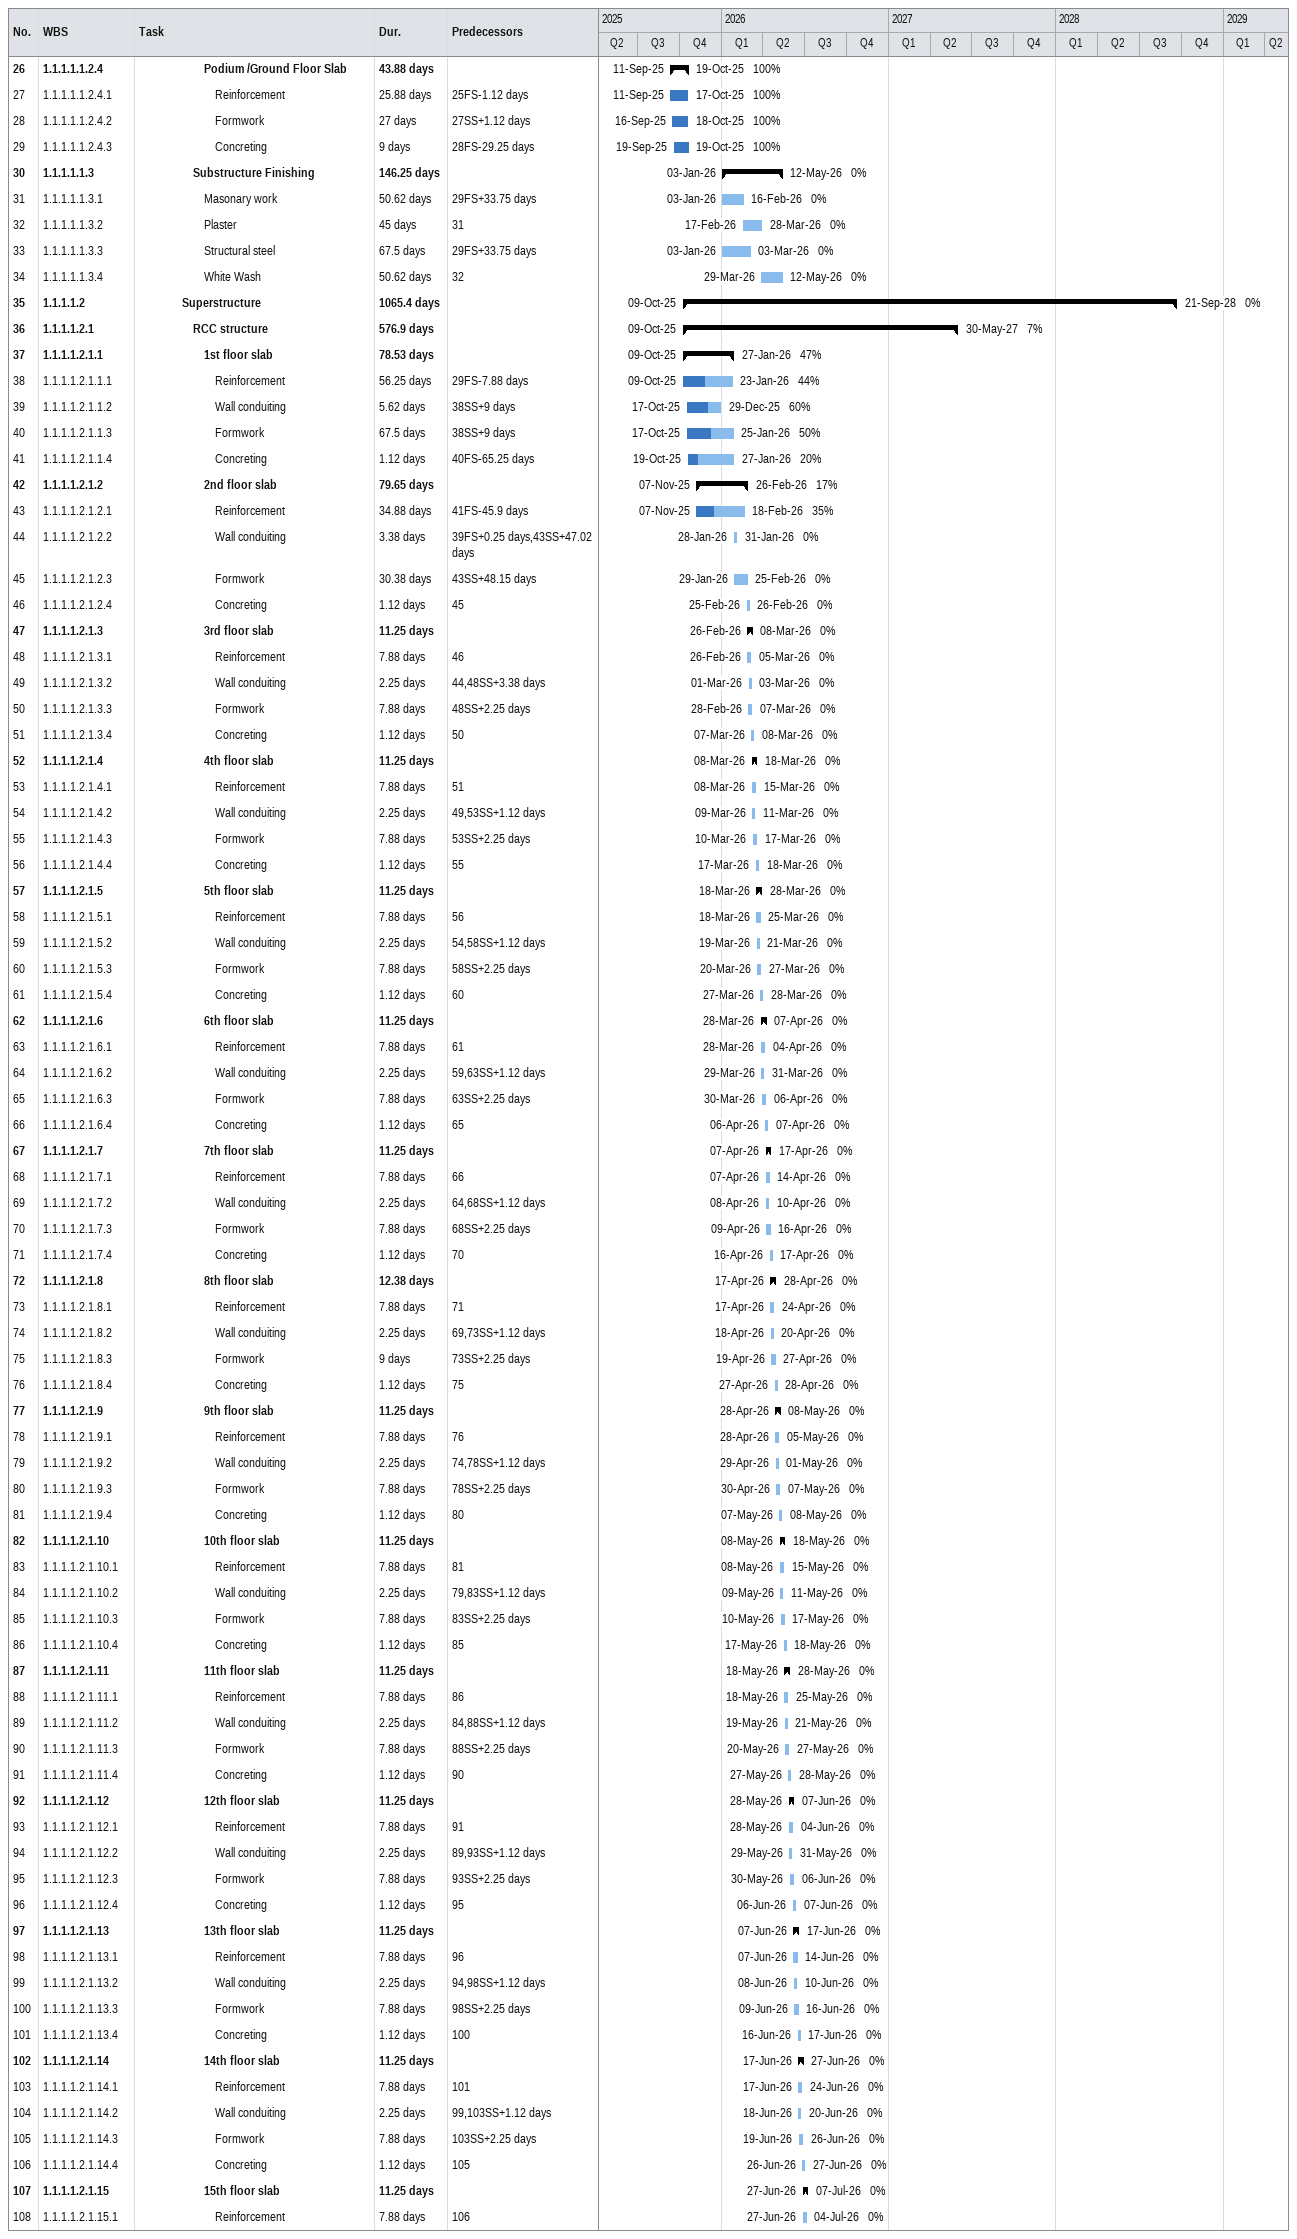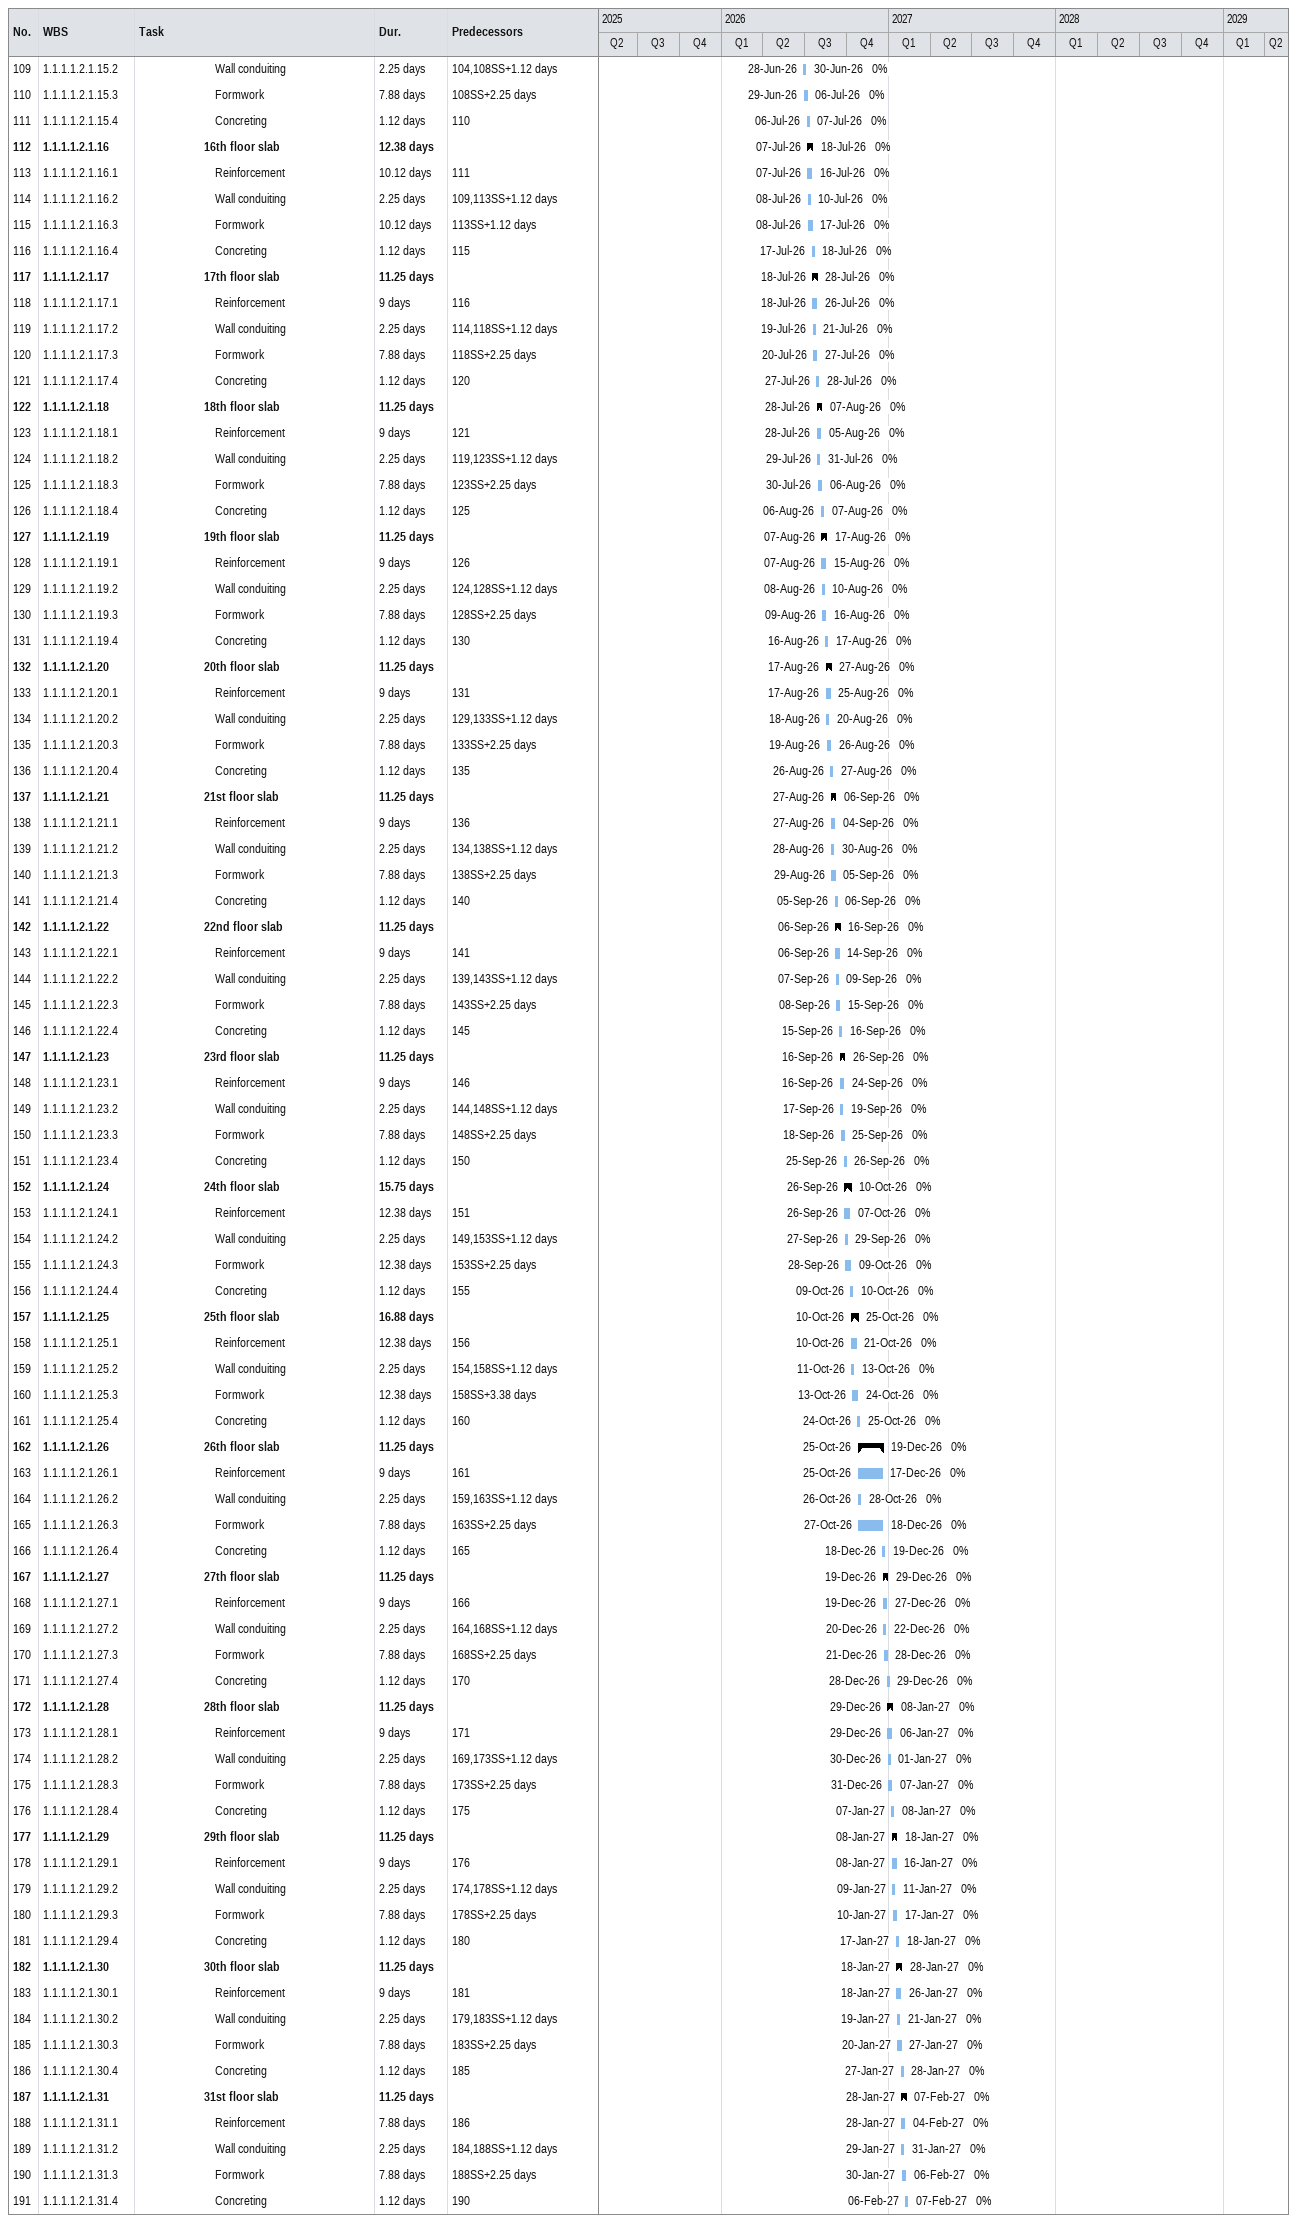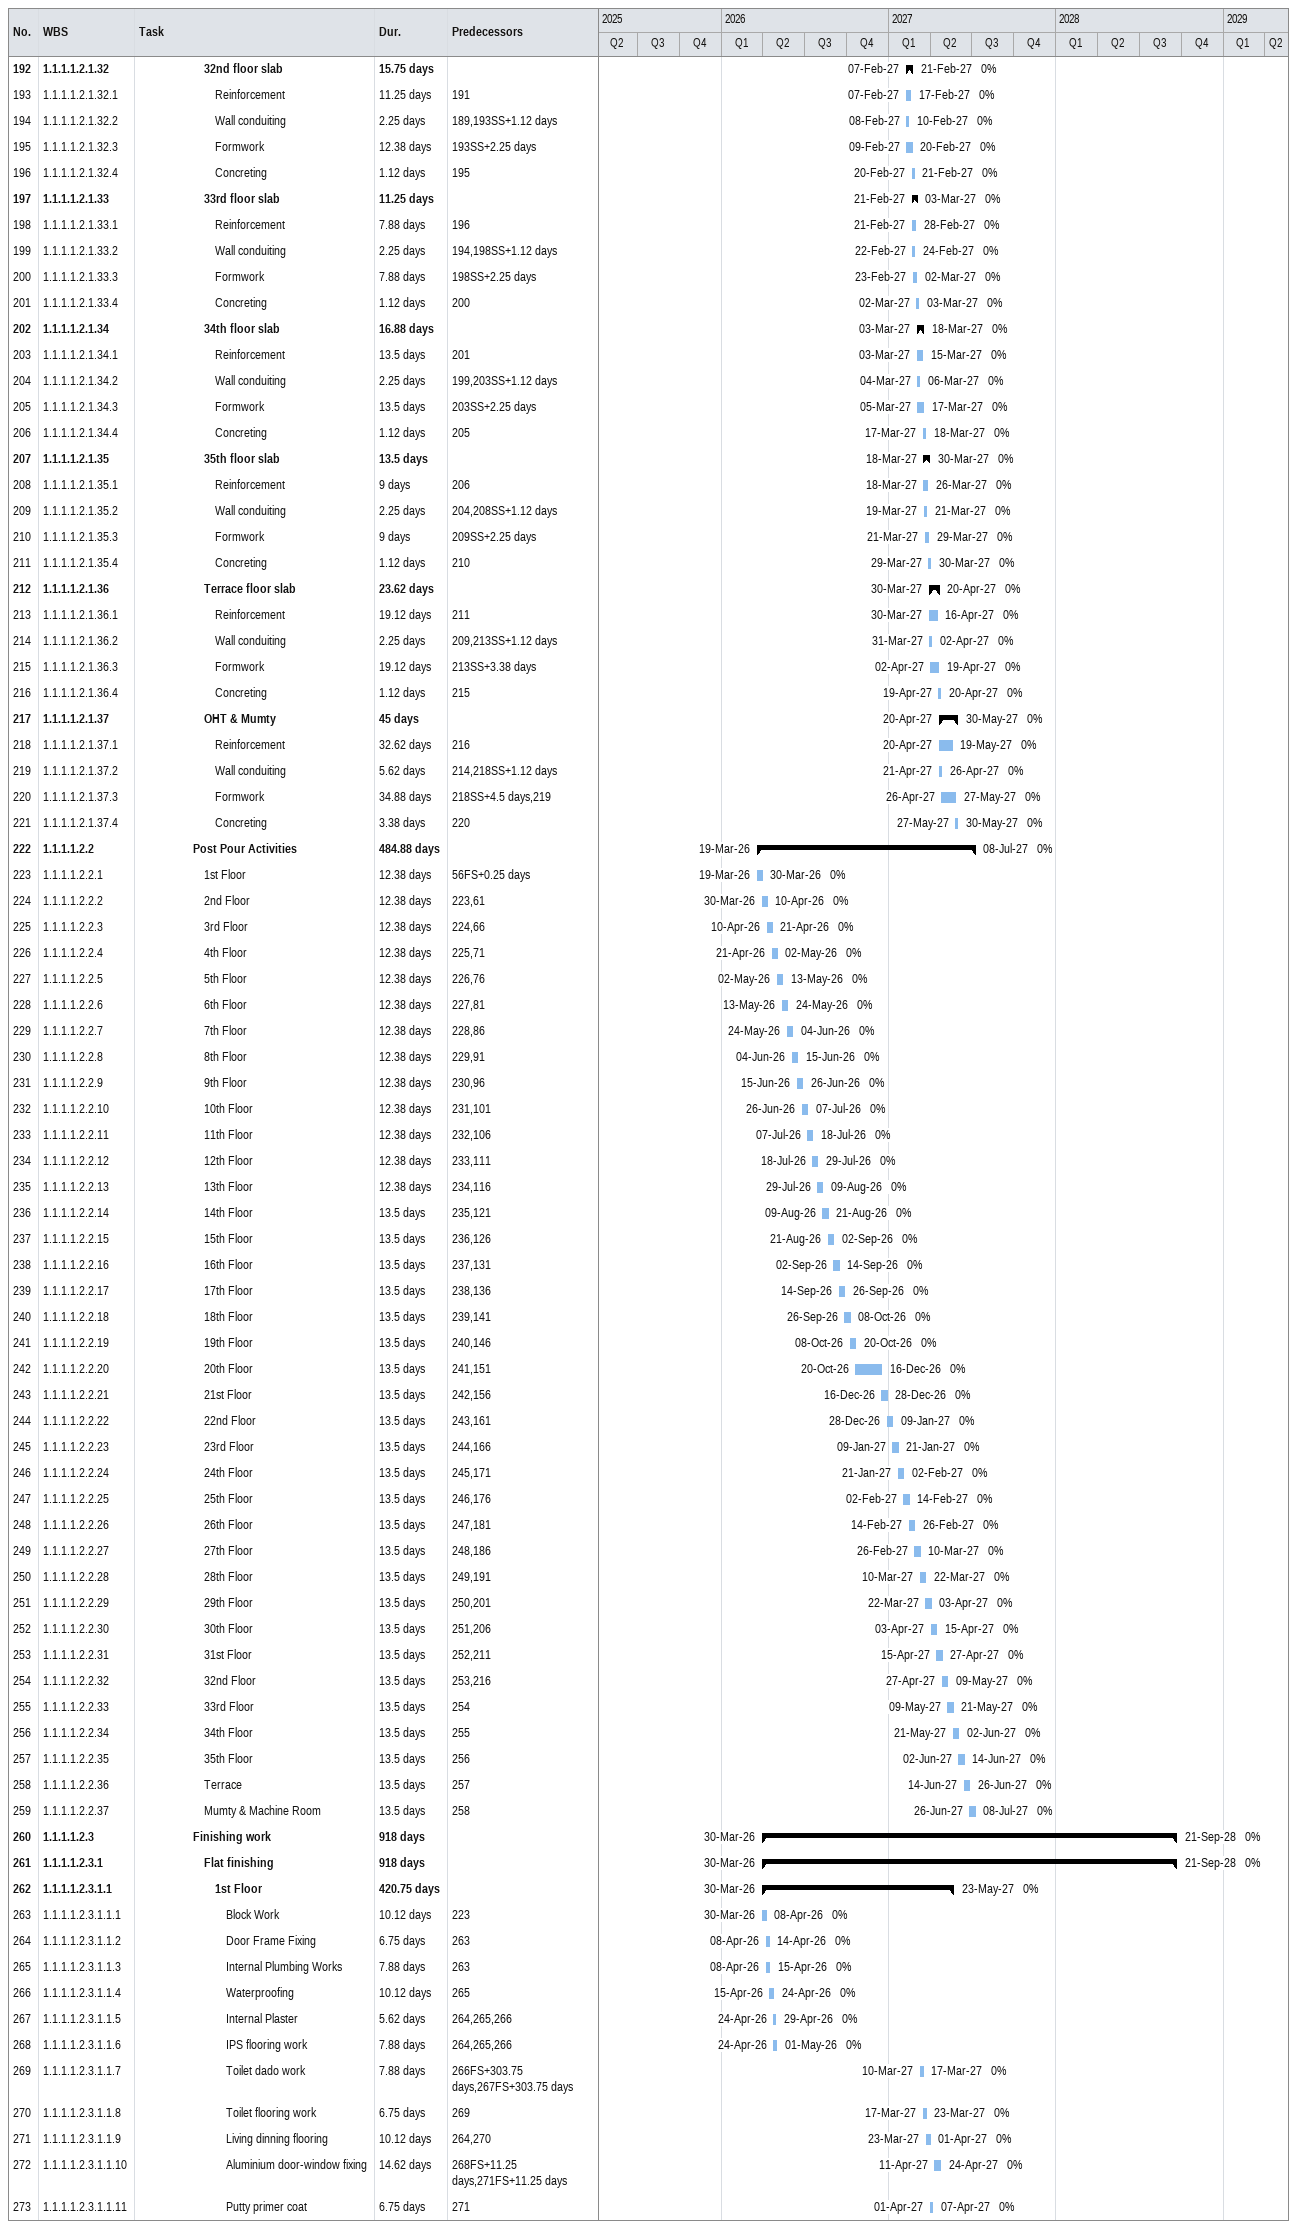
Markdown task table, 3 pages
| ID | WBS | Task | Duration | Start | Finish | Predecessors | % complete |
|---|---|---|---|---|---|---|---|
| 26 | 1.1.1.1.1.2.4 | **Podium /Ground Floor Slab** | 43.88d | 2025-09-11 | 2025-10-19 |  | 100 |
| 27 | 1.1.1.1.1.2.4.1 | Reinforcement | 25.88d | 2025-09-11 | 2025-10-17 | 25FS-1.12d | 100 |
| 28 | 1.1.1.1.1.2.4.2 | Formwork | 27d | 2025-09-16 | 2025-10-18 | 27SS+1.12d | 100 |
| 29 | 1.1.1.1.1.2.4.3 | Concreting | 9d | 2025-09-19 | 2025-10-19 | 28FS-29.25d | 100 |
| 30 | 1.1.1.1.1.3 | **Substructure Finishing** | 146.25d | 2026-01-03 | 2026-05-12 |  | 0 |
| 31 | 1.1.1.1.1.3.1 | Masonary work | 50.62d | 2026-01-03 | 2026-02-16 | 29FS+33.75d | 0 |
| 32 | 1.1.1.1.1.3.2 | Plaster | 45d | 2026-02-17 | 2026-03-28 | 31 | 0 |
| 33 | 1.1.1.1.1.3.3 | Structural steel | 67.5d | 2026-01-03 | 2026-03-03 | 29FS+33.75d | 0 |
| 34 | 1.1.1.1.1.3.4 | White Wash | 50.62d | 2026-03-29 | 2026-05-12 | 32 | 0 |
| 35 | 1.1.1.1.2 | **Superstructure** | 1065.4d | 2025-10-09 | 2028-09-21 |  | 0 |
| 36 | 1.1.1.1.2.1 | **RCC structure** | 576.9d | 2025-10-09 | 2027-05-30 |  | 7 |
| 37 | 1.1.1.1.2.1.1 | **1st floor slab** | 78.53d | 2025-10-09 | 2026-01-27 |  | 47 |
| 38 | 1.1.1.1.2.1.1.1 | Reinforcement | 56.25d | 2025-10-09 | 2026-01-23 | 29FS-7.88d | 44 |
| 39 | 1.1.1.1.2.1.1.2 | Wall conduiting | 5.62d | 2025-10-17 | 2025-12-29 | 38SS+9d | 60 |
| 40 | 1.1.1.1.2.1.1.3 | Formwork | 67.5d | 2025-10-17 | 2026-01-25 | 38SS+9d | 50 |
| 41 | 1.1.1.1.2.1.1.4 | Concreting | 1.12d | 2025-10-19 | 2026-01-27 | 40FS-65.25d | 20 |
| 42 | 1.1.1.1.2.1.2 | **2nd floor slab** | 79.65d | 2025-11-07 | 2026-02-26 |  | 17 |
| 43 | 1.1.1.1.2.1.2.1 | Reinforcement | 34.88d | 2025-11-07 | 2026-02-18 | 41FS-45.9d | 35 |
| 44 | 1.1.1.1.2.1.2.2 | Wall conduiting | 3.38d | 2026-01-28 | 2026-01-31 | 39FS+0.25d, 43SS+47.02d | 0 |
| 45 | 1.1.1.1.2.1.2.3 | Formwork | 30.38d | 2026-01-29 | 2026-02-25 | 43SS+48.15d | 0 |
| 46 | 1.1.1.1.2.1.2.4 | Concreting | 1.12d | 2026-02-25 | 2026-02-26 | 45 | 0 |
| 47 | 1.1.1.1.2.1.3 | **3rd floor slab** | 11.25d | 2026-02-26 | 2026-03-08 |  | 0 |
| 48 | 1.1.1.1.2.1.3.1 | Reinforcement | 7.88d | 2026-02-26 | 2026-03-05 | 46 | 0 |
| 49 | 1.1.1.1.2.1.3.2 | Wall conduiting | 2.25d | 2026-03-01 | 2026-03-03 | 44, 48SS+3.38d | 0 |
| 50 | 1.1.1.1.2.1.3.3 | Formwork | 7.88d | 2026-02-28 | 2026-03-07 | 48SS+2.25d | 0 |
| 51 | 1.1.1.1.2.1.3.4 | Concreting | 1.12d | 2026-03-07 | 2026-03-08 | 50 | 0 |
| 52 | 1.1.1.1.2.1.4 | **4th floor slab** | 11.25d | 2026-03-08 | 2026-03-18 |  | 0 |
| 53 | 1.1.1.1.2.1.4.1 | Reinforcement | 7.88d | 2026-03-08 | 2026-03-15 | 51 | 0 |
| 54 | 1.1.1.1.2.1.4.2 | Wall conduiting | 2.25d | 2026-03-09 | 2026-03-11 | 49, 53SS+1.12d | 0 |
| 55 | 1.1.1.1.2.1.4.3 | Formwork | 7.88d | 2026-03-10 | 2026-03-17 | 53SS+2.25d | 0 |
| 56 | 1.1.1.1.2.1.4.4 | Concreting | 1.12d | 2026-03-17 | 2026-03-18 | 55 | 0 |
| 57 | 1.1.1.1.2.1.5 | **5th floor slab** | 11.25d | 2026-03-18 | 2026-03-28 |  | 0 |
| 58 | 1.1.1.1.2.1.5.1 | Reinforcement | 7.88d | 2026-03-18 | 2026-03-25 | 56 | 0 |
| 59 | 1.1.1.1.2.1.5.2 | Wall conduiting | 2.25d | 2026-03-19 | 2026-03-21 | 54, 58SS+1.12d | 0 |
| 60 | 1.1.1.1.2.1.5.3 | Formwork | 7.88d | 2026-03-20 | 2026-03-27 | 58SS+2.25d | 0 |
| 61 | 1.1.1.1.2.1.5.4 | Concreting | 1.12d | 2026-03-27 | 2026-03-28 | 60 | 0 |
| 62 | 1.1.1.1.2.1.6 | **6th floor slab** | 11.25d | 2026-03-28 | 2026-04-07 |  | 0 |
| 63 | 1.1.1.1.2.1.6.1 | Reinforcement | 7.88d | 2026-03-28 | 2026-04-04 | 61 | 0 |
| 64 | 1.1.1.1.2.1.6.2 | Wall conduiting | 2.25d | 2026-03-29 | 2026-03-31 | 59, 63SS+1.12d | 0 |
| 65 | 1.1.1.1.2.1.6.3 | Formwork | 7.88d | 2026-03-30 | 2026-04-06 | 63SS+2.25d | 0 |
| 66 | 1.1.1.1.2.1.6.4 | Concreting | 1.12d | 2026-04-06 | 2026-04-07 | 65 | 0 |
| 67 | 1.1.1.1.2.1.7 | **7th floor slab** | 11.25d | 2026-04-07 | 2026-04-17 |  | 0 |
| 68 | 1.1.1.1.2.1.7.1 | Reinforcement | 7.88d | 2026-04-07 | 2026-04-14 | 66 | 0 |
| 69 | 1.1.1.1.2.1.7.2 | Wall conduiting | 2.25d | 2026-04-08 | 2026-04-10 | 64, 68SS+1.12d | 0 |
| 70 | 1.1.1.1.2.1.7.3 | Formwork | 7.88d | 2026-04-09 | 2026-04-16 | 68SS+2.25d | 0 |
| 71 | 1.1.1.1.2.1.7.4 | Concreting | 1.12d | 2026-04-16 | 2026-04-17 | 70 | 0 |
| 72 | 1.1.1.1.2.1.8 | **8th floor slab** | 12.38d | 2026-04-17 | 2026-04-28 |  | 0 |
| 73 | 1.1.1.1.2.1.8.1 | Reinforcement | 7.88d | 2026-04-17 | 2026-04-24 | 71 | 0 |
| 74 | 1.1.1.1.2.1.8.2 | Wall conduiting | 2.25d | 2026-04-18 | 2026-04-20 | 69, 73SS+1.12d | 0 |
| 75 | 1.1.1.1.2.1.8.3 | Formwork | 9d | 2026-04-19 | 2026-04-27 | 73SS+2.25d | 0 |
| 76 | 1.1.1.1.2.1.8.4 | Concreting | 1.12d | 2026-04-27 | 2026-04-28 | 75 | 0 |
| 77 | 1.1.1.1.2.1.9 | **9th floor slab** | 11.25d | 2026-04-28 | 2026-05-08 |  | 0 |
| 78 | 1.1.1.1.2.1.9.1 | Reinforcement | 7.88d | 2026-04-28 | 2026-05-05 | 76 | 0 |
| 79 | 1.1.1.1.2.1.9.2 | Wall conduiting | 2.25d | 2026-04-29 | 2026-05-01 | 74, 78SS+1.12d | 0 |
| 80 | 1.1.1.1.2.1.9.3 | Formwork | 7.88d | 2026-04-30 | 2026-05-07 | 78SS+2.25d | 0 |
| 81 | 1.1.1.1.2.1.9.4 | Concreting | 1.12d | 2026-05-07 | 2026-05-08 | 80 | 0 |
| 82 | 1.1.1.1.2.1.10 | **10th floor slab** | 11.25d | 2026-05-08 | 2026-05-18 |  | 0 |
| 83 | 1.1.1.1.2.1.10.1 | Reinforcement | 7.88d | 2026-05-08 | 2026-05-15 | 81 | 0 |
| 84 | 1.1.1.1.2.1.10.2 | Wall conduiting | 2.25d | 2026-05-09 | 2026-05-11 | 79, 83SS+1.12d | 0 |
| 85 | 1.1.1.1.2.1.10.3 | Formwork | 7.88d | 2026-05-10 | 2026-05-17 | 83SS+2.25d | 0 |
| 86 | 1.1.1.1.2.1.10.4 | Concreting | 1.12d | 2026-05-17 | 2026-05-18 | 85 | 0 |
| 87 | 1.1.1.1.2.1.11 | **11th floor slab** | 11.25d | 2026-05-18 | 2026-05-28 |  | 0 |
| 88 | 1.1.1.1.2.1.11.1 | Reinforcement | 7.88d | 2026-05-18 | 2026-05-25 | 86 | 0 |
| 89 | 1.1.1.1.2.1.11.2 | Wall conduiting | 2.25d | 2026-05-19 | 2026-05-21 | 84, 88SS+1.12d | 0 |
| 90 | 1.1.1.1.2.1.11.3 | Formwork | 7.88d | 2026-05-20 | 2026-05-27 | 88SS+2.25d | 0 |
| 91 | 1.1.1.1.2.1.11.4 | Concreting | 1.12d | 2026-05-27 | 2026-05-28 | 90 | 0 |
| 92 | 1.1.1.1.2.1.12 | **12th floor slab** | 11.25d | 2026-05-28 | 2026-06-07 |  | 0 |
| 93 | 1.1.1.1.2.1.12.1 | Reinforcement | 7.88d | 2026-05-28 | 2026-06-04 | 91 | 0 |
| 94 | 1.1.1.1.2.1.12.2 | Wall conduiting | 2.25d | 2026-05-29 | 2026-05-31 | 89, 93SS+1.12d | 0 |
| 95 | 1.1.1.1.2.1.12.3 | Formwork | 7.88d | 2026-05-30 | 2026-06-06 | 93SS+2.25d | 0 |
| 96 | 1.1.1.1.2.1.12.4 | Concreting | 1.12d | 2026-06-06 | 2026-06-07 | 95 | 0 |
| 97 | 1.1.1.1.2.1.13 | **13th floor slab** | 11.25d | 2026-06-07 | 2026-06-17 |  | 0 |
| 98 | 1.1.1.1.2.1.13.1 | Reinforcement | 7.88d | 2026-06-07 | 2026-06-14 | 96 | 0 |
| 99 | 1.1.1.1.2.1.13.2 | Wall conduiting | 2.25d | 2026-06-08 | 2026-06-10 | 94, 98SS+1.12d | 0 |
| 100 | 1.1.1.1.2.1.13.3 | Formwork | 7.88d | 2026-06-09 | 2026-06-16 | 98SS+2.25d | 0 |
| 101 | 1.1.1.1.2.1.13.4 | Concreting | 1.12d | 2026-06-16 | 2026-06-17 | 100 | 0 |
| 102 | 1.1.1.1.2.1.14 | **14th floor slab** | 11.25d | 2026-06-17 | 2026-06-27 |  | 0 |
| 103 | 1.1.1.1.2.1.14.1 | Reinforcement | 7.88d | 2026-06-17 | 2026-06-24 | 101 | 0 |
| 104 | 1.1.1.1.2.1.14.2 | Wall conduiting | 2.25d | 2026-06-18 | 2026-06-20 | 99, 103SS+1.12d | 0 |
| 105 | 1.1.1.1.2.1.14.3 | Formwork | 7.88d | 2026-06-19 | 2026-06-26 | 103SS+2.25d | 0 |
| 106 | 1.1.1.1.2.1.14.4 | Concreting | 1.12d | 2026-06-26 | 2026-06-27 | 105 | 0 |
| 107 | 1.1.1.1.2.1.15 | **15th floor slab** | 11.25d | 2026-06-27 | 2026-07-07 |  | 0 |
| 108 | 1.1.1.1.2.1.15.1 | Reinforcement | 7.88d | 2026-06-27 | 2026-07-04 | 106 | 0 |
| 109 | 1.1.1.1.2.1.15.2 | Wall conduiting | 2.25d | 2026-06-28 | 2026-06-30 | 104, 108SS+1.12d | 0 |
| 110 | 1.1.1.1.2.1.15.3 | Formwork | 7.88d | 2026-06-29 | 2026-07-06 | 108SS+2.25d | 0 |
| 111 | 1.1.1.1.2.1.15.4 | Concreting | 1.12d | 2026-07-06 | 2026-07-07 | 110 | 0 |
| 112 | 1.1.1.1.2.1.16 | **16th floor slab** | 12.38d | 2026-07-07 | 2026-07-18 |  | 0 |
| 113 | 1.1.1.1.2.1.16.1 | Reinforcement | 10.12d | 2026-07-07 | 2026-07-16 | 111 | 0 |
| 114 | 1.1.1.1.2.1.16.2 | Wall conduiting | 2.25d | 2026-07-08 | 2026-07-10 | 109, 113SS+1.12d | 0 |
| 115 | 1.1.1.1.2.1.16.3 | Formwork | 10.12d | 2026-07-08 | 2026-07-17 | 113SS+1.12d | 0 |
| 116 | 1.1.1.1.2.1.16.4 | Concreting | 1.12d | 2026-07-17 | 2026-07-18 | 115 | 0 |
| 117 | 1.1.1.1.2.1.17 | **17th floor slab** | 11.25d | 2026-07-18 | 2026-07-28 |  | 0 |
| 118 | 1.1.1.1.2.1.17.1 | Reinforcement | 9d | 2026-07-18 | 2026-07-26 | 116 | 0 |
| 119 | 1.1.1.1.2.1.17.2 | Wall conduiting | 2.25d | 2026-07-19 | 2026-07-21 | 114, 118SS+1.12d | 0 |
| 120 | 1.1.1.1.2.1.17.3 | Formwork | 7.88d | 2026-07-20 | 2026-07-27 | 118SS+2.25d | 0 |
| 121 | 1.1.1.1.2.1.17.4 | Concreting | 1.12d | 2026-07-27 | 2026-07-28 | 120 | 0 |
| 122 | 1.1.1.1.2.1.18 | **18th floor slab** | 11.25d | 2026-07-28 | 2026-08-07 |  | 0 |
| 123 | 1.1.1.1.2.1.18.1 | Reinforcement | 9d | 2026-07-28 | 2026-08-05 | 121 | 0 |
| 124 | 1.1.1.1.2.1.18.2 | Wall conduiting | 2.25d | 2026-07-29 | 2026-07-31 | 119, 123SS+1.12d | 0 |
| 125 | 1.1.1.1.2.1.18.3 | Formwork | 7.88d | 2026-07-30 | 2026-08-06 | 123SS+2.25d | 0 |
| 126 | 1.1.1.1.2.1.18.4 | Concreting | 1.12d | 2026-08-06 | 2026-08-07 | 125 | 0 |
| 127 | 1.1.1.1.2.1.19 | **19th floor slab** | 11.25d | 2026-08-07 | 2026-08-17 |  | 0 |
| 128 | 1.1.1.1.2.1.19.1 | Reinforcement | 9d | 2026-08-07 | 2026-08-15 | 126 | 0 |
| 129 | 1.1.1.1.2.1.19.2 | Wall conduiting | 2.25d | 2026-08-08 | 2026-08-10 | 124, 128SS+1.12d | 0 |
| 130 | 1.1.1.1.2.1.19.3 | Formwork | 7.88d | 2026-08-09 | 2026-08-16 | 128SS+2.25d | 0 |
| 131 | 1.1.1.1.2.1.19.4 | Concreting | 1.12d | 2026-08-16 | 2026-08-17 | 130 | 0 |
| 132 | 1.1.1.1.2.1.20 | **20th floor slab** | 11.25d | 2026-08-17 | 2026-08-27 |  | 0 |
| 133 | 1.1.1.1.2.1.20.1 | Reinforcement | 9d | 2026-08-17 | 2026-08-25 | 131 | 0 |
| 134 | 1.1.1.1.2.1.20.2 | Wall conduiting | 2.25d | 2026-08-18 | 2026-08-20 | 129, 133SS+1.12d | 0 |
| 135 | 1.1.1.1.2.1.20.3 | Formwork | 7.88d | 2026-08-19 | 2026-08-26 | 133SS+2.25d | 0 |
| 136 | 1.1.1.1.2.1.20.4 | Concreting | 1.12d | 2026-08-26 | 2026-08-27 | 135 | 0 |
| 137 | 1.1.1.1.2.1.21 | **21st floor slab** | 11.25d | 2026-08-27 | 2026-09-06 |  | 0 |
| 138 | 1.1.1.1.2.1.21.1 | Reinforcement | 9d | 2026-08-27 | 2026-09-04 | 136 | 0 |
| 139 | 1.1.1.1.2.1.21.2 | Wall conduiting | 2.25d | 2026-08-28 | 2026-08-30 | 134, 138SS+1.12d | 0 |
| 140 | 1.1.1.1.2.1.21.3 | Formwork | 7.88d | 2026-08-29 | 2026-09-05 | 138SS+2.25d | 0 |
| 141 | 1.1.1.1.2.1.21.4 | Concreting | 1.12d | 2026-09-05 | 2026-09-06 | 140 | 0 |
| 142 | 1.1.1.1.2.1.22 | **22nd floor slab** | 11.25d | 2026-09-06 | 2026-09-16 |  | 0 |
| 143 | 1.1.1.1.2.1.22.1 | Reinforcement | 9d | 2026-09-06 | 2026-09-14 | 141 | 0 |
| 144 | 1.1.1.1.2.1.22.2 | Wall conduiting | 2.25d | 2026-09-07 | 2026-09-09 | 139, 143SS+1.12d | 0 |
| 145 | 1.1.1.1.2.1.22.3 | Formwork | 7.88d | 2026-09-08 | 2026-09-15 | 143SS+2.25d | 0 |
| 146 | 1.1.1.1.2.1.22.4 | Concreting | 1.12d | 2026-09-15 | 2026-09-16 | 145 | 0 |
| 147 | 1.1.1.1.2.1.23 | **23rd floor slab** | 11.25d | 2026-09-16 | 2026-09-26 |  | 0 |
| 148 | 1.1.1.1.2.1.23.1 | Reinforcement | 9d | 2026-09-16 | 2026-09-24 | 146 | 0 |
| 149 | 1.1.1.1.2.1.23.2 | Wall conduiting | 2.25d | 2026-09-17 | 2026-09-19 | 144, 148SS+1.12d | 0 |
| 150 | 1.1.1.1.2.1.23.3 | Formwork | 7.88d | 2026-09-18 | 2026-09-25 | 148SS+2.25d | 0 |
| 151 | 1.1.1.1.2.1.23.4 | Concreting | 1.12d | 2026-09-25 | 2026-09-26 | 150 | 0 |
| 152 | 1.1.1.1.2.1.24 | **24th floor slab** | 15.75d | 2026-09-26 | 2026-10-10 |  | 0 |
| 153 | 1.1.1.1.2.1.24.1 | Reinforcement | 12.38d | 2026-09-26 | 2026-10-07 | 151 | 0 |
| 154 | 1.1.1.1.2.1.24.2 | Wall conduiting | 2.25d | 2026-09-27 | 2026-09-29 | 149, 153SS+1.12d | 0 |
| 155 | 1.1.1.1.2.1.24.3 | Formwork | 12.38d | 2026-09-28 | 2026-10-09 | 153SS+2.25d | 0 |
| 156 | 1.1.1.1.2.1.24.4 | Concreting | 1.12d | 2026-10-09 | 2026-10-10 | 155 | 0 |
| 157 | 1.1.1.1.2.1.25 | **25th floor slab** | 16.88d | 2026-10-10 | 2026-10-25 |  | 0 |
| 158 | 1.1.1.1.2.1.25.1 | Reinforcement | 12.38d | 2026-10-10 | 2026-10-21 | 156 | 0 |
| 159 | 1.1.1.1.2.1.25.2 | Wall conduiting | 2.25d | 2026-10-11 | 2026-10-13 | 154, 158SS+1.12d | 0 |
| 160 | 1.1.1.1.2.1.25.3 | Formwork | 12.38d | 2026-10-13 | 2026-10-24 | 158SS+3.38d | 0 |
| 161 | 1.1.1.1.2.1.25.4 | Concreting | 1.12d | 2026-10-24 | 2026-10-25 | 160 | 0 |
| 162 | 1.1.1.1.2.1.26 | **26th floor slab** | 11.25d | 2026-10-25 | 2026-12-19 |  | 0 |
| 163 | 1.1.1.1.2.1.26.1 | Reinforcement | 9d | 2026-10-25 | 2026-12-17 | 161 | 0 |
| 164 | 1.1.1.1.2.1.26.2 | Wall conduiting | 2.25d | 2026-10-26 | 2026-10-28 | 159, 163SS+1.12d | 0 |
| 165 | 1.1.1.1.2.1.26.3 | Formwork | 7.88d | 2026-10-27 | 2026-12-18 | 163SS+2.25d | 0 |
| 166 | 1.1.1.1.2.1.26.4 | Concreting | 1.12d | 2026-12-18 | 2026-12-19 | 165 | 0 |
| 167 | 1.1.1.1.2.1.27 | **27th floor slab** | 11.25d | 2026-12-19 | 2026-12-29 |  | 0 |
| 168 | 1.1.1.1.2.1.27.1 | Reinforcement | 9d | 2026-12-19 | 2026-12-27 | 166 | 0 |
| 169 | 1.1.1.1.2.1.27.2 | Wall conduiting | 2.25d | 2026-12-20 | 2026-12-22 | 164, 168SS+1.12d | 0 |
| 170 | 1.1.1.1.2.1.27.3 | Formwork | 7.88d | 2026-12-21 | 2026-12-28 | 168SS+2.25d | 0 |
| 171 | 1.1.1.1.2.1.27.4 | Concreting | 1.12d | 2026-12-28 | 2026-12-29 | 170 | 0 |
| 172 | 1.1.1.1.2.1.28 | **28th floor slab** | 11.25d | 2026-12-29 | 2027-01-08 |  | 0 |
| 173 | 1.1.1.1.2.1.28.1 | Reinforcement | 9d | 2026-12-29 | 2027-01-06 | 171 | 0 |
| 174 | 1.1.1.1.2.1.28.2 | Wall conduiting | 2.25d | 2026-12-30 | 2027-01-01 | 169, 173SS+1.12d | 0 |
| 175 | 1.1.1.1.2.1.28.3 | Formwork | 7.88d | 2026-12-31 | 2027-01-07 | 173SS+2.25d | 0 |
| 176 | 1.1.1.1.2.1.28.4 | Concreting | 1.12d | 2027-01-07 | 2027-01-08 | 175 | 0 |
| 177 | 1.1.1.1.2.1.29 | **29th floor slab** | 11.25d | 2027-01-08 | 2027-01-18 |  | 0 |
| 178 | 1.1.1.1.2.1.29.1 | Reinforcement | 9d | 2027-01-08 | 2027-01-16 | 176 | 0 |
| 179 | 1.1.1.1.2.1.29.2 | Wall conduiting | 2.25d | 2027-01-09 | 2027-01-11 | 174, 178SS+1.12d | 0 |
| 180 | 1.1.1.1.2.1.29.3 | Formwork | 7.88d | 2027-01-10 | 2027-01-17 | 178SS+2.25d | 0 |
| 181 | 1.1.1.1.2.1.29.4 | Concreting | 1.12d | 2027-01-17 | 2027-01-18 | 180 | 0 |
| 182 | 1.1.1.1.2.1.30 | **30th floor slab** | 11.25d | 2027-01-18 | 2027-01-28 |  | 0 |
| 183 | 1.1.1.1.2.1.30.1 | Reinforcement | 9d | 2027-01-18 | 2027-01-26 | 181 | 0 |
| 184 | 1.1.1.1.2.1.30.2 | Wall conduiting | 2.25d | 2027-01-19 | 2027-01-21 | 179, 183SS+1.12d | 0 |
| 185 | 1.1.1.1.2.1.30.3 | Formwork | 7.88d | 2027-01-20 | 2027-01-27 | 183SS+2.25d | 0 |
| 186 | 1.1.1.1.2.1.30.4 | Concreting | 1.12d | 2027-01-27 | 2027-01-28 | 185 | 0 |
| 187 | 1.1.1.1.2.1.31 | **31st floor slab** | 11.25d | 2027-01-28 | 2027-02-07 |  | 0 |
| 188 | 1.1.1.1.2.1.31.1 | Reinforcement | 7.88d | 2027-01-28 | 2027-02-04 | 186 | 0 |
| 189 | 1.1.1.1.2.1.31.2 | Wall conduiting | 2.25d | 2027-01-29 | 2027-01-31 | 184, 188SS+1.12d | 0 |
| 190 | 1.1.1.1.2.1.31.3 | Formwork | 7.88d | 2027-01-30 | 2027-02-06 | 188SS+2.25d | 0 |
| 191 | 1.1.1.1.2.1.31.4 | Concreting | 1.12d | 2027-02-06 | 2027-02-07 | 190 | 0 |
| 192 | 1.1.1.1.2.1.32 | **32nd floor slab** | 15.75d | 2027-02-07 | 2027-02-21 |  | 0 |
| 193 | 1.1.1.1.2.1.32.1 | Reinforcement | 11.25d | 2027-02-07 | 2027-02-17 | 191 | 0 |
| 194 | 1.1.1.1.2.1.32.2 | Wall conduiting | 2.25d | 2027-02-08 | 2027-02-10 | 189, 193SS+1.12d | 0 |
| 195 | 1.1.1.1.2.1.32.3 | Formwork | 12.38d | 2027-02-09 | 2027-02-20 | 193SS+2.25d | 0 |
| 196 | 1.1.1.1.2.1.32.4 | Concreting | 1.12d | 2027-02-20 | 2027-02-21 | 195 | 0 |
| 197 | 1.1.1.1.2.1.33 | **33rd floor slab** | 11.25d | 2027-02-21 | 2027-03-03 |  | 0 |
| 198 | 1.1.1.1.2.1.33.1 | Reinforcement | 7.88d | 2027-02-21 | 2027-02-28 | 196 | 0 |
| 199 | 1.1.1.1.2.1.33.2 | Wall conduiting | 2.25d | 2027-02-22 | 2027-02-24 | 194, 198SS+1.12d | 0 |
| 200 | 1.1.1.1.2.1.33.3 | Formwork | 7.88d | 2027-02-23 | 2027-03-02 | 198SS+2.25d | 0 |
| 201 | 1.1.1.1.2.1.33.4 | Concreting | 1.12d | 2027-03-02 | 2027-03-03 | 200 | 0 |
| 202 | 1.1.1.1.2.1.34 | **34th floor slab** | 16.88d | 2027-03-03 | 2027-03-18 |  | 0 |
| 203 | 1.1.1.1.2.1.34.1 | Reinforcement | 13.5d | 2027-03-03 | 2027-03-15 | 201 | 0 |
| 204 | 1.1.1.1.2.1.34.2 | Wall conduiting | 2.25d | 2027-03-04 | 2027-03-06 | 199, 203SS+1.12d | 0 |
| 205 | 1.1.1.1.2.1.34.3 | Formwork | 13.5d | 2027-03-05 | 2027-03-17 | 203SS+2.25d | 0 |
| 206 | 1.1.1.1.2.1.34.4 | Concreting | 1.12d | 2027-03-17 | 2027-03-18 | 205 | 0 |
| 207 | 1.1.1.1.2.1.35 | **35th floor slab** | 13.5d | 2027-03-18 | 2027-03-30 |  | 0 |
| 208 | 1.1.1.1.2.1.35.1 | Reinforcement | 9d | 2027-03-18 | 2027-03-26 | 206 | 0 |
| 209 | 1.1.1.1.2.1.35.2 | Wall conduiting | 2.25d | 2027-03-19 | 2027-03-21 | 204, 208SS+1.12d | 0 |
| 210 | 1.1.1.1.2.1.35.3 | Formwork | 9d | 2027-03-21 | 2027-03-29 | 209SS+2.25d | 0 |
| 211 | 1.1.1.1.2.1.35.4 | Concreting | 1.12d | 2027-03-29 | 2027-03-30 | 210 | 0 |
| 212 | 1.1.1.1.2.1.36 | **Terrace floor slab** | 23.62d | 2027-03-30 | 2027-04-20 |  | 0 |
| 213 | 1.1.1.1.2.1.36.1 | Reinforcement | 19.12d | 2027-03-30 | 2027-04-16 | 211 | 0 |
| 214 | 1.1.1.1.2.1.36.2 | Wall conduiting | 2.25d | 2027-03-31 | 2027-04-02 | 209, 213SS+1.12d | 0 |
| 215 | 1.1.1.1.2.1.36.3 | Formwork | 19.12d | 2027-04-02 | 2027-04-19 | 213SS+3.38d | 0 |
| 216 | 1.1.1.1.2.1.36.4 | Concreting | 1.12d | 2027-04-19 | 2027-04-20 | 215 | 0 |
| 217 | 1.1.1.1.2.1.37 | **OHT & Mumty** | 45d | 2027-04-20 | 2027-05-30 |  | 0 |
| 218 | 1.1.1.1.2.1.37.1 | Reinforcement | 32.62d | 2027-04-20 | 2027-05-19 | 216 | 0 |
| 219 | 1.1.1.1.2.1.37.2 | Wall conduiting | 5.62d | 2027-04-21 | 2027-04-26 | 214, 218SS+1.12d | 0 |
| 220 | 1.1.1.1.2.1.37.3 | Formwork | 34.88d | 2027-04-26 | 2027-05-27 | 218SS+4.5d, 219 | 0 |
| 221 | 1.1.1.1.2.1.37.4 | Concreting | 3.38d | 2027-05-27 | 2027-05-30 | 220 | 0 |
| 222 | 1.1.1.1.2.2 | **Post Pour Activities** | 484.88d | 2026-03-19 | 2027-07-08 |  | 0 |
| 223 | 1.1.1.1.2.2.1 | 1st Floor | 12.38d | 2026-03-19 | 2026-03-30 | 56FS+0.25d | 0 |
| 224 | 1.1.1.1.2.2.2 | 2nd Floor | 12.38d | 2026-03-30 | 2026-04-10 | 223, 61 | 0 |
| 225 | 1.1.1.1.2.2.3 | 3rd Floor | 12.38d | 2026-04-10 | 2026-04-21 | 224, 66 | 0 |
| 226 | 1.1.1.1.2.2.4 | 4th Floor | 12.38d | 2026-04-21 | 2026-05-02 | 225, 71 | 0 |
| 227 | 1.1.1.1.2.2.5 | 5th Floor | 12.38d | 2026-05-02 | 2026-05-13 | 226, 76 | 0 |
| 228 | 1.1.1.1.2.2.6 | 6th Floor | 12.38d | 2026-05-13 | 2026-05-24 | 227, 81 | 0 |
| 229 | 1.1.1.1.2.2.7 | 7th Floor | 12.38d | 2026-05-24 | 2026-06-04 | 228, 86 | 0 |
| 230 | 1.1.1.1.2.2.8 | 8th Floor | 12.38d | 2026-06-04 | 2026-06-15 | 229, 91 | 0 |
| 231 | 1.1.1.1.2.2.9 | 9th Floor | 12.38d | 2026-06-15 | 2026-06-26 | 230, 96 | 0 |
| 232 | 1.1.1.1.2.2.10 | 10th Floor | 12.38d | 2026-06-26 | 2026-07-07 | 231, 101 | 0 |
| 233 | 1.1.1.1.2.2.11 | 11th Floor | 12.38d | 2026-07-07 | 2026-07-18 | 232, 106 | 0 |
| 234 | 1.1.1.1.2.2.12 | 12th Floor | 12.38d | 2026-07-18 | 2026-07-29 | 233, 111 | 0 |
| 235 | 1.1.1.1.2.2.13 | 13th Floor | 12.38d | 2026-07-29 | 2026-08-09 | 234, 116 | 0 |
| 236 | 1.1.1.1.2.2.14 | 14th Floor | 13.5d | 2026-08-09 | 2026-08-21 | 235, 121 | 0 |
| 237 | 1.1.1.1.2.2.15 | 15th Floor | 13.5d | 2026-08-21 | 2026-09-02 | 236, 126 | 0 |
| 238 | 1.1.1.1.2.2.16 | 16th Floor | 13.5d | 2026-09-02 | 2026-09-14 | 237, 131 | 0 |
| 239 | 1.1.1.1.2.2.17 | 17th Floor | 13.5d | 2026-09-14 | 2026-09-26 | 238, 136 | 0 |
| 240 | 1.1.1.1.2.2.18 | 18th Floor | 13.5d | 2026-09-26 | 2026-10-08 | 239, 141 | 0 |
| 241 | 1.1.1.1.2.2.19 | 19th Floor | 13.5d | 2026-10-08 | 2026-10-20 | 240, 146 | 0 |
| 242 | 1.1.1.1.2.2.20 | 20th Floor | 13.5d | 2026-10-20 | 2026-12-16 | 241, 151 | 0 |
| 243 | 1.1.1.1.2.2.21 | 21st Floor | 13.5d | 2026-12-16 | 2026-12-28 | 242, 156 | 0 |
| 244 | 1.1.1.1.2.2.22 | 22nd Floor | 13.5d | 2026-12-28 | 2027-01-09 | 243, 161 | 0 |
| 245 | 1.1.1.1.2.2.23 | 23rd Floor | 13.5d | 2027-01-09 | 2027-01-21 | 244, 166 | 0 |
| 246 | 1.1.1.1.2.2.24 | 24th Floor | 13.5d | 2027-01-21 | 2027-02-02 | 245, 171 | 0 |
| 247 | 1.1.1.1.2.2.25 | 25th Floor | 13.5d | 2027-02-02 | 2027-02-14 | 246, 176 | 0 |
| 248 | 1.1.1.1.2.2.26 | 26th Floor | 13.5d | 2027-02-14 | 2027-02-26 | 247, 181 | 0 |
| 249 | 1.1.1.1.2.2.27 | 27th Floor | 13.5d | 2027-02-26 | 2027-03-10 | 248, 186 | 0 |
| 250 | 1.1.1.1.2.2.28 | 28th Floor | 13.5d | 2027-03-10 | 2027-03-22 | 249, 191 | 0 |
| 251 | 1.1.1.1.2.2.29 | 29th Floor | 13.5d | 2027-03-22 | 2027-04-03 | 250, 201 | 0 |
| 252 | 1.1.1.1.2.2.30 | 30th Floor | 13.5d | 2027-04-03 | 2027-04-15 | 251, 206 | 0 |
| 253 | 1.1.1.1.2.2.31 | 31st Floor | 13.5d | 2027-04-15 | 2027-04-27 | 252, 211 | 0 |
| 254 | 1.1.1.1.2.2.32 | 32nd Floor | 13.5d | 2027-04-27 | 2027-05-09 | 253, 216 | 0 |
| 255 | 1.1.1.1.2.2.33 | 33rd Floor | 13.5d | 2027-05-09 | 2027-05-21 | 254 | 0 |
| 256 | 1.1.1.1.2.2.34 | 34th Floor | 13.5d | 2027-05-21 | 2027-06-02 | 255 | 0 |
| 257 | 1.1.1.1.2.2.35 | 35th Floor | 13.5d | 2027-06-02 | 2027-06-14 | 256 | 0 |
| 258 | 1.1.1.1.2.2.36 | Terrace | 13.5d | 2027-06-14 | 2027-06-26 | 257 | 0 |
| 259 | 1.1.1.1.2.2.37 | Mumty & Machine Room | 13.5d | 2027-06-26 | 2027-07-08 | 258 | 0 |
| 260 | 1.1.1.1.2.3 | **Finishing work** | 918d | 2026-03-30 | 2028-09-21 |  | 0 |
| 261 | 1.1.1.1.2.3.1 | **Flat finishing** | 918d | 2026-03-30 | 2028-09-21 |  | 0 |
| 262 | 1.1.1.1.2.3.1.1 | **1st Floor** | 420.75d | 2026-03-30 | 2027-05-23 |  | 0 |
| 263 | 1.1.1.1.2.3.1.1.1 | Block Work | 10.12d | 2026-03-30 | 2026-04-08 | 223 | 0 |
| 264 | 1.1.1.1.2.3.1.1.2 | Door Frame Fixing | 6.75d | 2026-04-08 | 2026-04-14 | 263 | 0 |
| 265 | 1.1.1.1.2.3.1.1.3 | Internal Plumbing Works | 7.88d | 2026-04-08 | 2026-04-15 | 263 | 0 |
| 266 | 1.1.1.1.2.3.1.1.4 | Waterproofing | 10.12d | 2026-04-15 | 2026-04-24 | 265 | 0 |
| 267 | 1.1.1.1.2.3.1.1.5 | Internal Plaster | 5.62d | 2026-04-24 | 2026-04-29 | 264, 265, 266 | 0 |
| 268 | 1.1.1.1.2.3.1.1.6 | IPS flooring work | 7.88d | 2026-04-24 | 2026-05-01 | 264, 265, 266 | 0 |
| 269 | 1.1.1.1.2.3.1.1.7 | Toilet dado work | 7.88d | 2027-03-10 | 2027-03-17 | 266FS+303.75d, 267FS+303.75d | 0 |
| 270 | 1.1.1.1.2.3.1.1.8 | Toilet flooring work | 6.75d | 2027-03-17 | 2027-03-23 | 269 | 0 |
| 271 | 1.1.1.1.2.3.1.1.9 | Living dinning flooring | 10.12d | 2027-03-23 | 2027-04-01 | 264, 270 | 0 |
| 272 | 1.1.1.1.2.3.1.1.10 | Aluminium door-window fixing | 14.62d | 2027-04-11 | 2027-04-24 | 268FS+11.25d, 271FS+11.25d | 0 |
| 273 | 1.1.1.1.2.3.1.1.11 | Putty primer coat | 6.75d | 2027-04-01 | 2027-04-07 | 271 | 0 |
